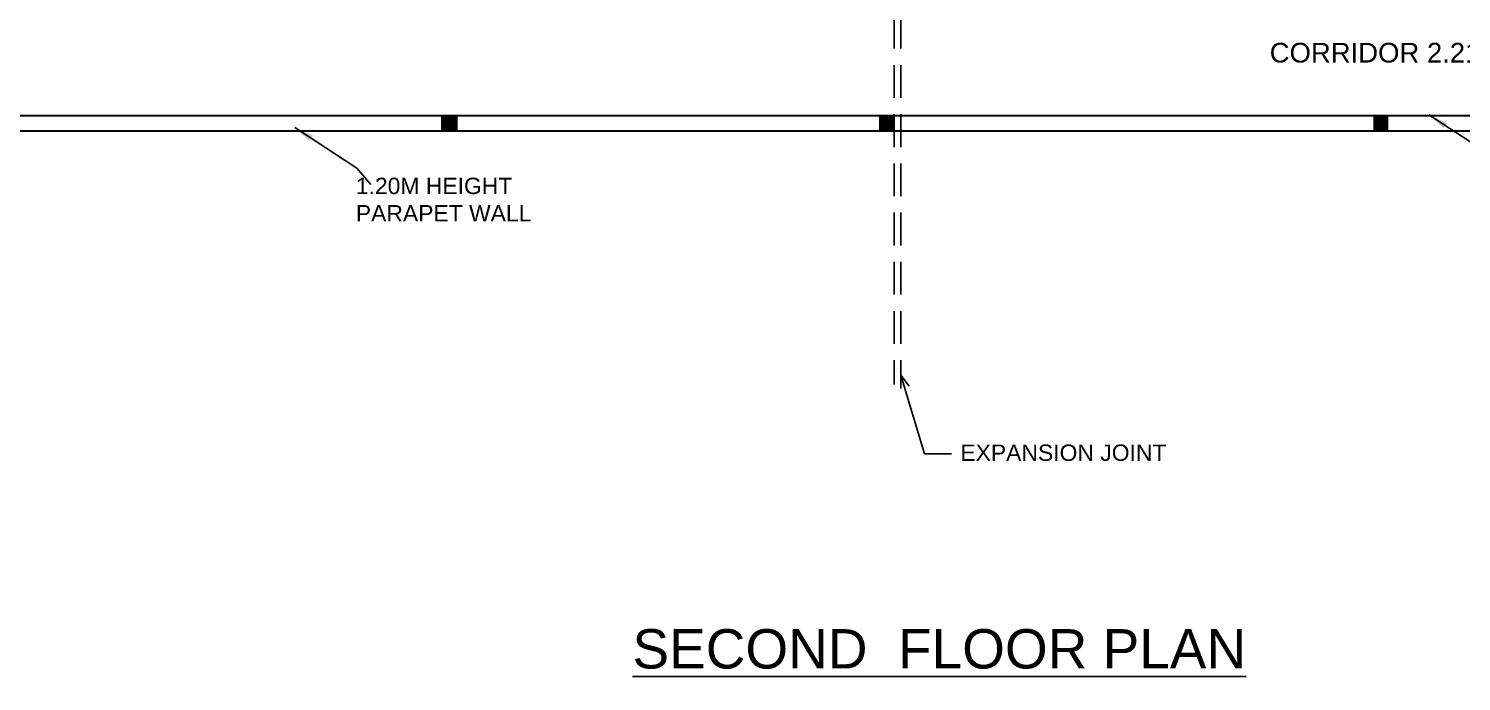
# Model space of a CAD drawing. Header units: metres. Extents: x 0 to 298, y 0 to 162.
# Drawn here: x 189.57 to 211.42, y 11.25 to 21.2 of the extents above; entities that cross this region are included whole.
import ezdxf

# ---------------------------------------------------------------- set-up
doc = ezdxf.new("R2010")
doc.units = ezdxf.units.M
doc.header["$MEASUREMENT"] = 0
doc.linetypes.add('DASHED', pattern=[0.75, 0.5, -0.25])
doc.layers.add('BLK_1_FLR_2_BLT_UP_AREA', color=4, linetype='Continuous', lineweight=30)
doc.layers.add('BLK_1_LVL_2_BLDG_FOOT_PRINT', color=4, linetype='Continuous', lineweight=30)
doc.layers.add('BLK_1_FLR_2_CARPET_AREA', color=10, linetype='Continuous')
doc.styles.get("Standard").update_dxf_attribs({"font": 'arial.ttf', "height": 0.35})
doc.styles.add('style1', font='arial.ttf')
doc.styles.add('working', font='timesbd.ttf', dxfattribs={"height": 0.25})
doc.dimstyles.new('new model', dxfattribs={"dimtxt": 0.25, "dimasz": 0.23, "dimexe": 0.1, "dimexo": 0.1, "dimgap": 0, "dimtad": 0, "dimtoh": 1, "dimzin": 1, "dimdsep": 46, "dimtxsty": 'working', "dimcen": 0.09, "dimse1": 1, "dimse2": 1, "dimclrd": 8, "dimclre": 8, "dimclrt": 3, "dimadec": 1, "dimazin": 0, "dimtfac": 1, "dimtofl": 0, "dimtmove": 0, "dimatfit": 3, "dimfxl": 0, "dimtolj": 1, "dimtzin": 0, "dimlwd": -1, "dimlwe": -1, "dimarcsym": 0})
doc.dimstyles.get("Standard").update_dxf_attribs({"dimtxt": 0.35, "dimasz": 0.3, "dimexe": 0.1, "dimexo": 0.06, "dimgap": 0.2, "dimtad": 2, "dimzin": 0, "dimdsep": 46, "dimtxsty": 'Standard', "dimcen": 0.09, "dimadec": 0, "dimazin": 0, "dimtfac": 1, "dimtofl": 0, "dimtmove": 0, "dimatfit": 3, "dimfxl": 0, "dimtolj": 1, "dimtzin": 0, "dimarcsym": 0})

# ---------------------------------------------------------------- blocks, each defined once
blk = doc.blocks.new('*D183')
at = {"color": 8}
for p, q in [((173.571, 9.293), (198.97, 9.293)), ((225.179, 9.293), (199.781, 9.293))]:
    blk.add_line(p, q, dxfattribs=at)
at = {"color": 8, "lineweight": 35}
for points in [[(173.571, 9.331), (173.571, 9.254), (173.341, 9.293)], [(225.179, 9.331), (225.179, 9.254), (225.409, 9.293)]]:
    blk.add_solid(points, dxfattribs=at)
at = {"layer": 'Defpoints', "color": 0, "lineweight": 35}
for p in [(225.409, 15.307), (173.341, 11.722), (173.341, 9.293)]:
    blk.add_point(p, dxfattribs=at)
at = {"color": 3, "insert": (199.375, 9.293), "char_height": 0.25, "attachment_point": 5, "style": 'working'}
blk.add_mtext('\\A1;52.07', dxfattribs=at)

msp = doc.modelspace()

# ---------------------------------------------------------------- hatches: boundary and pattern name
at = {"ltscale": 0.25}
for points in [[(196.10103, 19.86661), (195.87103, 19.86661), (195.87103, 19.63661), (196.10103, 19.63661), (196.10103, 19.68661)], [(202.76938, 19.86661), (202.53938, 19.86661), (202.53938, 19.63661), (202.76938, 19.63661), (202.76938, 19.68661)], [(210.30774, 19.86679), (210.07774, 19.86679), (210.07774, 19.63679), (210.30774, 19.63679), (210.30774, 19.68679)]]:
    msp.add_hatch(color=256, dxfattribs=at).paths.add_polyline_path(points)

# ---------------------------------------------------------------- linework, layer by layer
at = {"linetype": 'DASHED'}
for p, q in [((202.76938, 33.39112), (202.76938, 15.76953)), ((202.86938, 33.39112), (202.86938, 15.76953))]:
    msp.add_line(p, q, dxfattribs=at)
at = {"ltscale": 0.25}
for p, q in [((183.32774, 19.86663), (193.22409, 19.86672)), ((184.54283, 19.86662), (202.53938, 19.86676)), ((195.87103, 19.86661), (196.10103, 19.86661)), ((195.87103, 19.63661), (195.87103, 19.86661)), ((202.53938, 19.86684), (216.73818, 19.86684)), ((202.76938, 19.86661), (202.76938, 19.63661)), ((202.53938, 19.63661), (183.32774, 19.63661)), ((202.53938, 19.63661), (216.73787, 19.63661)), ((202.87158, 15.70934), (202.87304, 15.91317)), ((202.87304, 15.91317), (203.23189, 14.7124)), ((202.87304, 15.91317), (202.99725, 15.74451)), ((203.23189, 14.7124), (203.64247, 14.7124))]:
    msp.add_line(p, q, dxfattribs=at)
msp.add_line((196.10103, 19.63661), (196.10103, 19.86671))
msp.add_lwpolyline([(173.34144, 30.45661), (225.40774, 30.45661), (225.40866, 15.30692), (216.50818, 15.30692), (216.50818, 19.63661), (210.53938, 19.63661), (188.05566, 19.63661), (183.55774, 19.63661), (183.55774, 15.30661), (183.55774, 11.72161), (173.34144, 11.72161)], close=True)
at = {"layer": 'BLK_1_FLR_2_BLT_UP_AREA', "color": 26}
msp.add_lwpolyline([(173.34144, 11.72161), (183.55774, 11.72161), (183.55774, 19.63661), (216.50839, 19.63648), (216.50798, 15.30679), (225.4081, 15.30692), (225.40728, 30.45661), (173.34144, 30.45661)], close=True, dxfattribs=at)
at = {"layer": 'BLK_1_FLR_2_CARPET_AREA', "color": 15, "linetype": 'Continuous', "lineweight": 30}
msp.add_lwpolyline([(216.73817, 19.86684), (183.32772, 19.86661), (183.32772, 11.95161), (181.11772, 11.95161), (181.11772, 15.53661), (173.57198, 15.53661), (173.57198, 19.63661), (181.11772, 19.63661), (181.11772, 19.86661), (173.57142, 19.86599), (173.57142, 22.07661), (196.08937, 22.07661), (196.08958, 30.22661), (200.18937, 30.22661), (200.18937, 22.07661), (200.41937, 22.07661), (200.41938, 26.94661), (202.53938, 26.94661), (202.53937, 22.07661), (225.17772, 22.07661)], dxfattribs=at)
at = {"layer": 'BLK_1_LVL_2_BLDG_FOOT_PRINT', "color": 1}
msp.add_lwpolyline([(173.34144, 11.72161), (183.55774, 11.72161), (183.55774, 19.63661), (216.50834, 19.63668), (216.50803, 15.30699), (225.4082, 15.30692), (225.40728, 30.45661), (173.34144, 30.45661)], close=True, dxfattribs=at)

# ---------------------------------------------------------------- texts
at = {"ltscale": 0.25, "width": 341.4821849, "attachment_point": 1}
for s, insert, char_height in [('\\A1;CORRIDOR 2.21M WIDE', (208.49716, 20.9793), 0.3), ('\\A1;EXPANSION JOINT', (203.77847, 14.85639), 0.25)]:
    msp.add_mtext(s, dxfattribs=dict(at, insert=insert, char_height=char_height))
at = {"insert": (194.55806, 18.92342), "char_height": 0.25, "width": 5.652276, "attachment_point": 1}
msp.add_mtext('1.20M HEIGHT \\PPARAPET WALL', dxfattribs=at)
at = {"ltscale": 0.25, "insert": (198.77715, 12.04243), "char_height": 0.6, "width": 13.3025363, "attachment_point": 1, "style": 'style1'}
msp.add_mtext('\\A1;{\\LSECOND  FLOOR PLAN }', dxfattribs=at)

# ---------------------------------------------------------------- dimensions: what is measured, and where the dimension line sits
dim = msp.add_linear_dim(base=(173.34144, 9.2927), p1=(225.40866, 15.30692), p2=(173.34144, 11.72161), dimstyle='new model', override={"dimpost": '\\X'})
dim.commit()
dim.dimension.update_dxf_attribs({"geometry": '*D183', "text_midpoint": (199.37505, 9.2927)})

# ---------------------------------------------------------------- leaders
for points in [[(193.62637, 19.68759), (194.57114, 19.07067), (194.7888, 18.81788)], [(210.92529, 19.88176), (211.87006, 19.26484), (212.08772, 19.01205)]]:
    msp.add_leader(points, dimstyle='Standard', override={"dimscale": 0.1, "dimtxt": 3, "dimasz": 3, "dimexe": 1, "dimexo": 1, "dimgap": 1, "dimtad": 0, "dimtih": 0, "dimtoh": 0, "dimdec": 2, "dimzin": 8, "dimclrd": 8, "dimclre": 8, "dimclrt": 3, "dimtdec": 2, "dimfxlon": 1})

doc.saveas('drawing.dxf')
